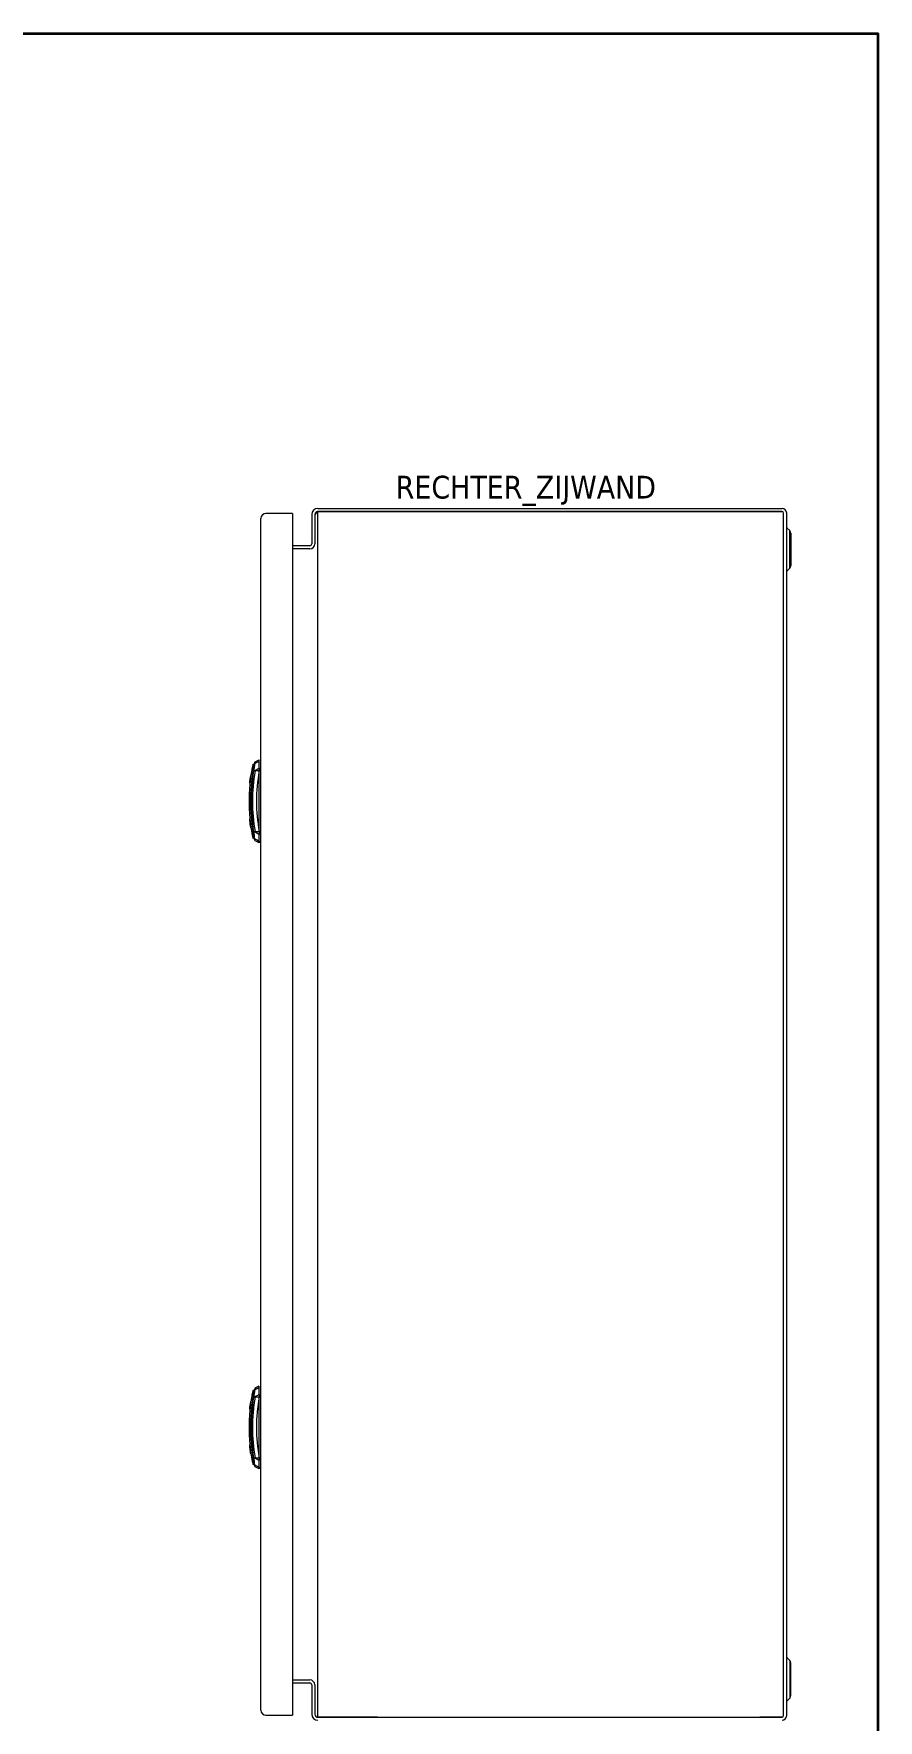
# Model space of a CAD drawing. Header units: millimetres. Extents: x 0 to 1975, y 0 to 1358.
# Drawn here: x 1557 to 1975, y 522 to 1358 of the extents above; entities that cross this region are included whole.
import ezdxf
from ezdxf.enums import TextEntityAlignment as Align

# ---------------------------------------------------------------- set-up
doc = ezdxf.new("R2010")
doc.units = ezdxf.units.MM
for name, color, linetype, lineweight in [('EPLAN201', 73, 'Continuous', 9), ('EPLAN400', 5, 'Continuous', 9), ('EPLAN440', 73, 'Continuous', 9), ('EPLAN451', 73, 'Continuous', 9), ('EPLAN452', 73, 'Continuous', 9), ('EPLAN500', 7, 'Continuous', 9), ('EPLAN501', 7, 'Continuous', 9), ('EPLAN503', 7, 'Continuous', 9), ('EPLAN504', 7, 'Continuous', 9), ('KASTEN', 1, 'Continuous', 5)]:
    doc.layers.add(name, color=color, linetype=linetype, lineweight=lineweight)
doc.styles.add('Tahoma', font='')
doc.styles.get('Tahoma').set_extended_font_data('Tahoma')

# ---------------------------------------------------------------- blocks, each defined once
blk = doc.blocks.new('EPLFRAME')
at = {"layer": 'EPLAN201', "linetype": 'Continuous', "lineweight": 35, "ltscale": 4}
blk.add_lwpolyline([(0, 0), (1975, 0), (1975, 1357.5), (0, 1357.5)], close=True, dxfattribs=at)
blk.add_lwpolyline([(0, 0), (1975, 0), (1975, 1357.5), (0, 1357.5)], close=True, dxfattribs=at)
at = {"layer": 'EPLAN451', "color": 73, "style": 'Tahoma'}
for tag, p, height in [('14_10000', (1765, 76.5), 11.29), ('14_10011', (590, 57.5), 15.8), ('14_10021', (1850, 54), 8.13), ('14_3010', (1750, 34), 8.13)]:
    blk.add_attdef(tag, p, '', height=height, dxfattribs=at)
for tag, height, p in [('14_10015', 15.8, (281.25, 60)), ('14_10016', 11.29, (281.25, 35)), ('14_10017', 11.29, (281.25, 10))]:
    blk.add_attdef(tag, text='', height=height, dxfattribs=at).set_placement(p, align=Align.CENTER)
at = {"layer": 'EPLAN452', "color": 73, "style": 'Tahoma'}
for tag, p, height in [('4_11011', (1160, 57.5), 15.8), ('4_11020', (1750, 54), 8.13), ('4_11024', (1850, 35), 8.13), ('4_11042', (1750, 7.5), 11.29), ('4_11043', (1874.83, 8), 11.29)]:
    blk.add_attdef(tag, p, '', height=height, dxfattribs=at)
blk = doc.blocks.new('EPLSYM_LibrarySPECIAL_Symbol11_Variant0_Placement8_4')
at = {"layer": 'EPLAN400', "color": 5, "style": 'Tahoma'}
blk.add_attdef('17_20010', text='', height=11.29, dxfattribs=at).set_placement((-1.5, -0.5), align=Align.BOTTOM_CENTER)
at = {"layer": 'EPLAN440', "color": 73, "style": 'Tahoma'}
blk.add_attdef('17_20300', text='', height=1.63, dxfattribs=at).set_placement((-1.5, -19.25), align=Align.BOTTOM_CENTER)
at = {"layer": 'EPLAN500', "color": 7, "style": 'Tahoma'}
blk.add_attdef('17_20027', text='', height=1.63, dxfattribs=at).set_placement((-1.5, -21.95), align=Align.BOTTOM_CENTER)
at = {"layer": 'EPLAN501', "color": 7, "style": 'Tahoma'}
blk.add_attdef('17_20011', text='', height=1.63, dxfattribs=at).set_placement((-1.5, -27.35), align=Align.BOTTOM_CENTER)
at = {"layer": 'EPLAN503', "color": 7, "style": 'Tahoma'}
blk.add_attdef('17_20024', text='', height=1.63, dxfattribs=at).set_placement((-1.5, -30.05), align=Align.BOTTOM_CENTER)
at = {"layer": 'EPLAN504', "color": 7, "style": 'Tahoma'}
blk.add_attdef('17_20901[1]', text='', height=1.63, dxfattribs=at).set_placement((-1.5, -24.65), align=Align.BOTTOM_CENTER)

msp = doc.modelspace()

# ---------------------------------------------------------------- linework, layer by layer
at = {"layer": 'KASTEN', "linetype": 'Continuous', "ltscale": 4}
for p, q in [((1684.95, 1119.97), (1671.75, 1119.97)), ((1684.95, 1119.97), (1684.95, 526.48)), ((1694.43, 1119.47), (1694.43, 1104.97)), ((1695.93, 1119.47), (1695.93, 1104.97)), ((1696.43, 1120.57), (1697.35, 1120.96)), ((1697.39, 1120.96), (1697.43, 1120.97)), ((1697.43, 1122.47), (1927.33, 1122.47)), ((1697.43, 1120.97), (1927.33, 1120.97)), ((1697.43, 523.98), (1697.43, 1120.97)), ((1927.33, 1120.97), (1697.43, 1120.97)), ((1927.33, 1120.97), (1927.49, 1120.95)), ((1928.13, 524.77), (1928.13, 1120.17)), ((1929.63, 524.77), (1929.63, 1120.17)), ((1669.25, 527.47), (1669.25, 1117.47)), ((1693.43, 1103.97), (1684.95, 1103.97)), ((1693.43, 1102.47), (1684.95, 1102.47)), ((1665.01, 993.71), (1665.07, 994.02)), ((1665.04, 993.71), (1665.01, 993.71)), ((1665.78, 994.92), (1665.25, 994.92)), ((1665.42, 995.78), (1665.96, 995.78)), ((1666.33, 997.04), (1668.38, 998.05)), ((1668.42, 997.2), (1668.42, 997.96)), ((1668.42, 993.86), (1668.42, 997.2)), ((1668.42, 993.86), (1668.42, 992.48)), ((1663.57, 986.59), (1663.82, 986.59)), ((1663.57, 986.54), (1663.82, 986.54)), ((1664, 990.13), (1664.26, 990.13)), ((1664.01, 990.17), (1664.26, 990.17)), ((1664.53, 990.67), (1664.51, 990.67)), ((1664.65, 991.58), (1664.67, 991.58)), ((1664.79, 992.29), (1664.77, 992.29)), ((1665.62, 992.42), (1665.33, 992.47)), ((1668.42, 992.48), (1666.35, 992.48)), ((1668.42, 962.48), (1668.42, 992.48)), ((1663.53, 968.78), (1663.78, 968.78)), ((1663.76, 966.67), (1664.01, 966.67)), ((1664.04, 964.56), (1664.3, 964.56)), ((1664.53, 964.29), (1664.51, 964.29)), ((1664.67, 963.38), (1664.65, 963.38)), ((1664.79, 962.67), (1664.77, 962.67)), ((1664.94, 960.76), (1664.94, 960.75)), ((1665.04, 961.26), (1665.01, 961.26)), ((1665.13, 960.64), (1665.01, 961.26)), ((1665.62, 962.54), (1665.33, 962.49)), ((1666.35, 962.48), (1668.42, 962.48)), ((1668.42, 962.48), (1668.42, 961.11)), ((1668.42, 957.76), (1668.42, 961.11)), ((1665.78, 960.04), (1665.25, 960.04)), ((1665.96, 959.18), (1665.42, 959.18)), ((1668.38, 956.91), (1666.33, 957.92)), ((1668.42, 957.76), (1668.42, 956.95)), ((1665.78, 684.91), (1665.25, 684.91)), ((1665.42, 685.77), (1665.96, 685.77)), ((1666.33, 687.03), (1668.38, 688.04)), ((1668.42, 687.19), (1668.42, 687.95)), ((1668.42, 683.84), (1668.42, 687.19)), ((1663.57, 676.58), (1663.82, 676.58)), ((1663.57, 676.53), (1663.82, 676.53)), ((1664, 680.11), (1664.26, 680.11)), ((1664.01, 680.16), (1664.26, 680.16)), ((1664.53, 680.66), (1664.51, 680.66)), ((1664.65, 681.57), (1664.67, 681.57)), ((1664.68, 682.8), (1664.68, 682.78)), ((1664.79, 682.28), (1664.77, 682.28)), ((1665.01, 683.69), (1665.13, 684.31)), ((1665.04, 683.69), (1665.01, 683.69)), ((1665.62, 682.41), (1665.33, 682.46)), ((1668.42, 682.47), (1666.35, 682.47)), ((1668.42, 683.84), (1668.42, 682.47)), ((1668.42, 652.47), (1668.42, 682.47)), ((1663.53, 658.77), (1663.78, 658.77)), ((1663.76, 656.66), (1664.01, 656.66)), ((1664.04, 654.55), (1664.3, 654.55)), ((1664.53, 654.28), (1664.51, 654.28)), ((1664.67, 653.37), (1664.65, 653.37)), ((1664.79, 652.66), (1664.77, 652.66)), ((1665.62, 652.53), (1665.33, 652.48)), ((1666.35, 652.47), (1668.42, 652.47)), ((1668.42, 652.47), (1668.42, 651.09)), ((1665.04, 651.24), (1665.01, 651.24)), ((1665.13, 650.63), (1665.01, 651.24)), ((1665.78, 650.03), (1665.25, 650.03)), ((1665.96, 649.17), (1665.42, 649.17)), ((1668.38, 646.9), (1666.33, 647.91)), ((1668.42, 647.75), (1668.42, 651.09)), ((1668.42, 647.75), (1668.42, 646.94)), ((1684.95, 542.47), (1693.43, 542.47)), ((1684.95, 540.97), (1693.43, 540.97)), ((1694.43, 539.97), (1694.43, 525.47)), ((1695.93, 539.97), (1695.93, 525.47)), ((1684.95, 526.47), (1684.95, 524.97)), ((1671.75, 524.97), (1684.95, 524.97)), ((1697.43, 523.98), (1697.39, 523.99)), ((1697.43, 523.98), (1727.21, 523.98)), ((1727.02, 523.97), (1697.43, 523.97)), ((1727.21, 523.98), (1927.33, 523.98)), ((1927.33, 523.97), (1916.34, 523.97))]:
    msp.add_line(p, q, dxfattribs=at)
at = {"layer": 'KASTEN', "linetype": 'Continuous', "lineweight": 5, "ltscale": 20}
for p, q in [((1929.69, 1112.94), (1931.13, 1111.49)), ((1931.13, 1092.86), (1931.13, 1111.49)), ((1931.63, 1110.29), (1931.63, 1094.06)), ((1931.13, 1092.86), (1929.69, 1091.41)), ((1929.69, 553.54), (1931.13, 552.09)), ((1931.13, 552.09), (1931.13, 533.46)), ((1931.63, 534.66), (1931.63, 550.89)), ((1931.13, 533.46), (1929.69, 532.01))]:
    msp.add_line(p, q, dxfattribs=at)
at = {"layer": 'KASTEN', "linetype": 'Continuous', "ltscale": 4}
for points in [[(1664.98, 994.42), (1664.94, 994.2), (1664.82, 993.54)], [(1665.22, 995.62), (1665.18, 995.41), (1665.05, 994.76)], [(1665.25, 994.92), (1665.37, 995.56), (1665.42, 995.78)], [(1665.62, 992.42), (1666.15, 992.69), (1666.93, 993.09), (1667.78, 993.53), (1668.42, 993.86)], [(1666.16, 996.72), (1666.17, 996.77), (1665.96, 995.82)], [(1668.42, 997.2), (1667.71, 996.83), (1667.26, 996.61), (1666.42, 996.17), (1666.12, 996.02)], [(1666.12, 996.02), (1666.33, 996.97), (1666.32, 996.92)], [(1664.45, 991.41), (1664.42, 991.18), (1664.31, 990.5)], [(1664.51, 990.67), (1664.61, 991.35), (1664.65, 991.58)], [(1664.72, 993.02), (1664.68, 992.79), (1664.57, 992.12)], [(1664.77, 992.29), (1664.88, 992.96), (1664.92, 993.18)], [(1664.31, 964.46), (1664.42, 963.78), (1664.45, 963.55), (1664.45, 963.55)], [(1664.65, 963.38), (1664.61, 963.61), (1664.51, 964.29)], [(1664.57, 962.84), (1664.68, 962.17), (1664.72, 961.95), (1664.72, 961.95)], [(1664.92, 961.78), (1664.88, 962), (1664.77, 962.67)], [(1664.82, 961.42), (1664.94, 960.76), (1664.98, 960.54), (1664.98, 960.54)], [(1668.42, 961.11), (1667.78, 961.44), (1666.93, 961.87), (1666.15, 962.27), (1665.62, 962.54)], [(1665.05, 960.2), (1665.18, 959.56), (1665.22, 959.34), (1665.22, 959.34)], [(1665.42, 959.18), (1665.38, 959.4), (1665.25, 960.04)], [(1665.96, 959.15), (1666.14, 958.32), (1666.16, 958.24)], [(1666.12, 958.94), (1667.33, 958.32), (1668.05, 957.95), (1668.42, 957.76)], [(1666.32, 958.04), (1666.3, 958.12), (1666.12, 958.94)], [(1665.22, 685.61), (1665.18, 685.39), (1665.05, 684.74)], [(1665.25, 684.91), (1665.37, 685.55), (1665.42, 685.77)], [(1666.16, 686.71), (1666.17, 686.75), (1665.96, 685.8)], [(1668.42, 687.19), (1667.71, 686.82), (1667.26, 686.59), (1666.42, 686.16), (1666.12, 686.01)], [(1666.12, 686.01), (1666.33, 686.96), (1666.32, 686.91)], [(1664.45, 681.4), (1664.42, 681.17), (1664.31, 680.48)], [(1664.51, 680.66), (1664.61, 681.34), (1664.65, 681.57)], [(1664.72, 683), (1664.68, 682.78), (1664.57, 682.11)], [(1664.77, 682.28), (1664.88, 682.94), (1664.92, 683.17)], [(1664.98, 684.41), (1664.94, 684.19), (1664.82, 683.53)], [(1665.62, 682.41), (1666.15, 682.68), (1666.93, 683.08), (1667.78, 683.51), (1668.42, 683.84)], [(1664.31, 654.45), (1664.42, 653.77), (1664.45, 653.54), (1664.45, 653.54)], [(1664.65, 653.37), (1664.61, 653.59), (1664.51, 654.28)], [(1664.57, 652.83), (1664.68, 652.16), (1664.72, 651.93), (1664.72, 651.93)], [(1664.92, 651.77), (1664.88, 651.99), (1664.77, 652.66)], [(1664.82, 651.41), (1664.94, 650.75), (1664.98, 650.53), (1664.98, 650.53)], [(1668.42, 651.09), (1667.78, 651.42), (1666.93, 651.86), (1666.15, 652.26), (1665.62, 652.53)], [(1665.05, 650.19), (1665.18, 649.55), (1665.22, 649.33), (1665.22, 649.33)], [(1665.42, 649.17), (1665.38, 649.38), (1665.25, 650.03)], [(1665.96, 649.13), (1666.14, 648.31), (1666.16, 648.23)], [(1666.12, 648.93), (1667.33, 648.31), (1668.05, 647.94), (1668.42, 647.75)], [(1666.32, 648.03), (1666.3, 648.11), (1666.12, 648.93)]]:
    msp.add_lwpolyline(points, dxfattribs=at)
for centre, radius, start, end in [((1671.75, 1117.47), 2.5, 90, 180), ((1697.43, 1119.47), 3, 90, 180), ((1697.43, 1119.47), 1.5, 90, 180), ((1699.53, 1117.71), 3.9, 123.32483, 156.40887), ((1927.33, 1120.17), 2.3, 0, 90), ((1927.33, 1120.17), 0.8, 0, 90), ((1693.43, 1104.97), 2.5, 270, 0), ((1693.43, 1104.97), 1, 270, 0), ((1665.01, 993.51), 0.202, 90.29563, 169.8524), ((1665.18, 994.38), 0.2, 151.10257, 169.01629), ((1665.2, 994.51), 0.202, 168.68257, 254.95526), ((1752.25, 977.48), 88.9, 168.79412, 168.93152), ((1752.95, 977.48), 89.4, 169.14709, 169.54288), ((1665.25, 994.72), 0.202, 90.27954, 169.04124), ((1665.42, 995.58), 0.2, 90.02766, 168.2256), ((1752.97, 977.48), 88.92, 168.0974, 170.29293), ((1762.39, 980.79), 97.46, 171.01122, 173.14812), ((1666.25, 995.76), 0.294, 116.20566, 167.99308), ((1752.25, 977.48), 88.9, 171.58064, 188.41936), ((1752.25, 977.48), 89.15, 171.84598, 174.13537), ((1752.95, 977.48), 88.9, 170.29321, 189.70679), ((1664.51, 990.47), 0.201, 90.2476, 171.95785), ((1752.95, 977.48), 88.6, 170.29321, 189.70679), ((1664.65, 991.38), 0.2, 89.99804, 170.98413), ((1752.25, 977.48), 88.9, 170.52139, 170.6567), ((1664.73, 991.88), 0.202, 170.37865, 257.71762), ((1752.95, 977.48), 89.4, 170.8592, 171.51582), ((1664.77, 992.09), 0.201, 90.20391, 170.90348), ((1664.92, 992.98), 0.2, 116.00428, 169.9361), ((1664.98, 993.3), 0.202, 169.46696, 256.2598), ((1752.25, 977.48), 88.9, 169.59233, 169.7287), ((1752.95, 977.48), 89.4, 169.93824, 170.46476), ((1752.25, 977.48), 87.2, 170.09481, 189.90519), ((1752.25, 977.48), 85.2, 169.85986, 190.14014), ((1752.25, 977.48), 89.15, 185.59829, 186.96258), ((1752.25, 977.48), 89.15, 186.96258, 188.33086), ((1664.51, 964.49), 0.202, 188.19236, 269.60218), ((1664.65, 963.58), 0.2, 184.01657, 270.02839), ((1752.95, 977.48), 89.4, 188.48418, 189.1408), ((1664.73, 963.08), 0.201, 102.16364, 189.74009), ((1752.25, 977.48), 88.9, 189.3433, 189.47861), ((1664.77, 962.87), 0.202, 189.26927, 269.62335), ((1714.44, 970.99), 50.53, 189.31816, 190.07055), ((1664.92, 961.98), 0.2, 190.0639, 244.10029), ((1664.98, 961.67), 0.201, 103.61375, 190.65948), ((1752.25, 977.48), 88.9, 190.2713, 190.40767), ((1752.95, 977.48), 89.4, 189.53524, 190.06176), ((1665.01, 961.46), 0.202, 190.2047, 269.64727), ((1665.18, 960.58), 0.2, 190.98371, 210.76839), ((1665.2, 960.45), 0.201, 104.91449, 191.44767), ((1752.25, 977.48), 88.9, 191.06848, 191.20588), ((1745.62, 976.12), 82.13, 191.10917, 191.64254), ((1752.95, 977.48), 89.4, 190.45712, 190.85291), ((1752.96, 977.48), 88.91, 189.7069, 191.90277), ((1762.43, 974.18), 97.51, 186.85237, 188.98828), ((1665.25, 960.24), 0.202, 190.94846, 269.73076), ((1665.42, 959.38), 0.2, 191.7744, 270.02494), ((1666.25, 959.21), 0.294, 192.00692, 243.79434), ((1752.25, 667.47), 88.9, 168.79412, 168.93152), ((1665.25, 684.71), 0.202, 90.27954, 169.04124), ((1665.42, 685.57), 0.2, 90.02766, 168.2256), ((1752.97, 667.46), 88.92, 168.0974, 170.29293), ((1762.39, 670.78), 97.46, 171.01122, 173.14812), ((1666.25, 685.74), 0.294, 116.20566, 167.99308), ((1752.25, 667.47), 88.9, 171.58064, 188.41936), ((1752.25, 667.47), 89.15, 171.84598, 174.13537), ((1752.95, 667.47), 88.9, 170.29321, 189.70679), ((1664.51, 680.46), 0.201, 90.24512, 171.96033), ((1752.95, 667.47), 88.6, 170.29321, 189.70679), ((1664.65, 681.37), 0.2, 89.99804, 170.98413), ((1752.25, 667.47), 88.9, 170.52139, 170.6567), ((1664.73, 681.87), 0.202, 170.37865, 257.71762), ((1752.95, 667.47), 89.4, 170.8592, 171.51582), ((1664.77, 682.08), 0.201, 90.20391, 170.90348), ((1664.92, 682.97), 0.2, 116.00428, 169.9361), ((1664.98, 683.28), 0.202, 169.46696, 256.2598), ((1752.25, 667.47), 88.9, 169.59233, 169.7287), ((1752.95, 667.47), 89.4, 169.93824, 170.46476), ((1665.01, 683.49), 0.202, 90.29563, 169.8524), ((1665.18, 684.37), 0.2, 151.10257, 169.01629), ((1665.2, 684.5), 0.202, 168.68257, 254.95526), ((1752.95, 667.47), 89.4, 169.14709, 169.54288), ((1752.25, 667.47), 87.2, 170.09481, 189.90519), ((1752.25, 667.47), 85.2, 169.85986, 190.14014), ((1752.25, 667.47), 89.15, 185.59829, 186.96258), ((1752.25, 667.47), 89.15, 186.96258, 188.33086), ((1664.51, 654.48), 0.202, 188.19236, 269.60218), ((1664.65, 653.57), 0.2, 184.01657, 270.02839), ((1752.95, 667.47), 89.4, 188.48418, 189.1408), ((1664.73, 653.07), 0.201, 102.16061, 189.74312), ((1752.25, 667.47), 88.9, 189.3433, 189.47861), ((1664.77, 652.86), 0.202, 189.26927, 269.62335), ((1714.44, 660.98), 50.53, 189.31816, 190.07055), ((1664.92, 651.97), 0.2, 190.0639, 244.10029), ((1664.98, 651.65), 0.201, 103.61375, 190.65948), ((1752.25, 667.47), 88.9, 190.2713, 190.40767), ((1752.95, 667.47), 89.4, 189.53524, 190.06176), ((1665.01, 651.44), 0.202, 190.2047, 269.64727), ((1707.77, 659.1), 43.64, 190.1884, 191.04415), ((1752.96, 667.47), 88.91, 189.7069, 191.90277), ((1762.43, 664.16), 97.51, 186.85237, 188.98828), ((1665.18, 650.57), 0.2, 190.98371, 210.76839), ((1665.2, 650.44), 0.201, 104.91449, 191.44767), ((1752.25, 667.47), 88.9, 191.06848, 191.20588), ((1752.95, 667.47), 89.4, 190.45712, 190.85291), ((1665.25, 650.23), 0.202, 190.94846, 269.73076), ((1665.42, 649.37), 0.2, 191.7744, 270.02494), ((1666.25, 649.19), 0.294, 192.00692, 243.79434), ((1693.43, 539.97), 2.5, 360, 90), ((1693.43, 539.97), 1, 360, 90), ((1671.75, 527.47), 2.5, 180, 270), ((1697.43, 525.47), 3, 180, 270), ((1697.43, 525.47), 1.5, 180, 270), ((1927.33, 524.77), 0.8, 270, 0), ((1927.33, 524.77), 2.3, 270, 0)]:
    msp.add_arc(centre, radius, start, end, dxfattribs=at)
at = {"layer": 'KASTEN', "linetype": 'Continuous', "lineweight": 5, "ltscale": 400}
for centre, radius, start, end in [((1929.83, 1113.08), 0.2, 180, 225), ((1929.93, 1110.29), 1.7, 360, 45), ((1929.93, 1094.06), 1.7, 315, 360), ((1929.83, 1091.27), 0.2, 135, 180), ((1929.83, 553.68), 0.2, 180, 225), ((1929.93, 550.89), 1.7, 360, 45), ((1929.93, 534.66), 1.7, 315, 360), ((1929.83, 531.87), 0.2, 135, 180)]:
    msp.add_arc(centre, radius, start, end, dxfattribs=at)

# ---------------------------------------------------------------- block references
msp.add_blockref('EPLFRAME', (0, 0))
ref = msp.add_blockref('EPLSYM_LibrarySPECIAL_Symbol11_Variant0_Placement8_4', (1669.25, 1118.47))
ref.add_attrib('17_20010', 'RECHTER_ZIJWAND', dxfattribs={"layer": 'EPLAN400', "color": 5, "height": 11.2875, "style": 'Tahoma'}).set_placement((1800.44, 1123.97), align=Align.BOTTOM_CENTER)

doc.saveas('drawing.dxf')
